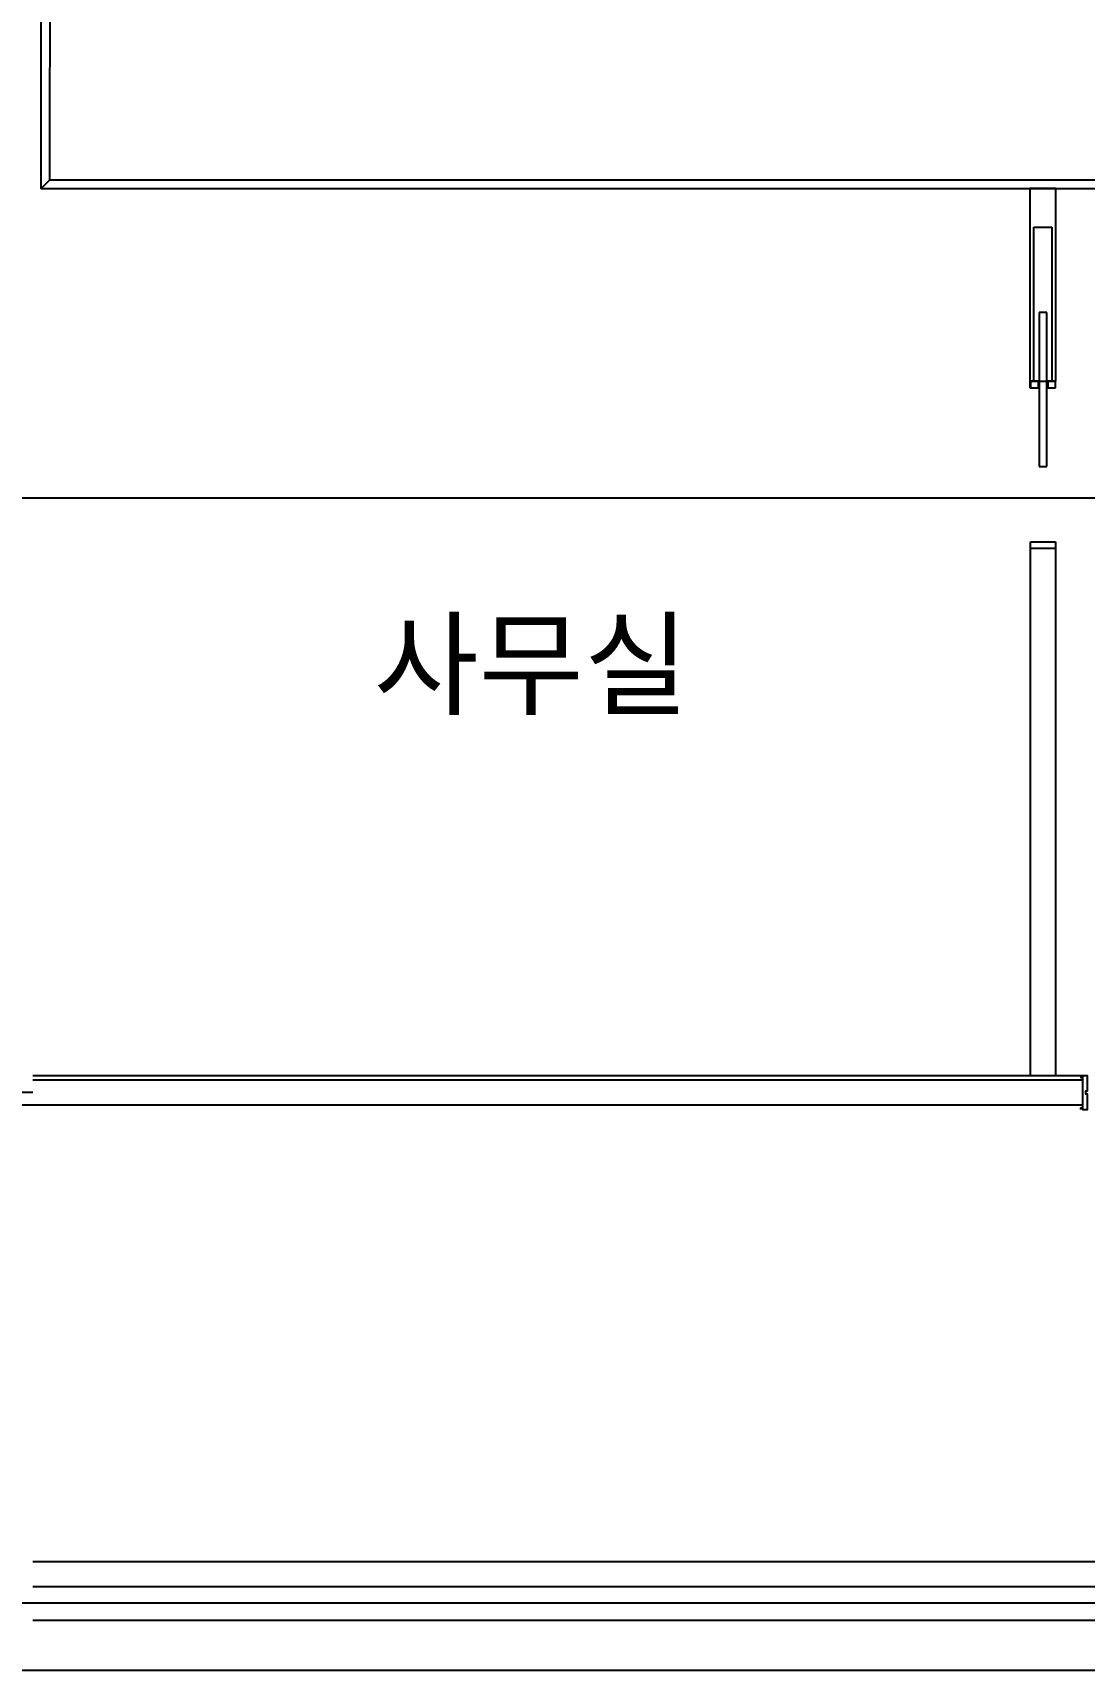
# Model space of a CAD drawing. Header units: metres. Extents: x 630750 to 860239, y 578133 to 726633.
# Drawn here: x 708704 to 714983, y 668810 to 678591 of the extents above; entities that cross this region are included whole.
import ezdxf

# ---------------------------------------------------------------- set-up
doc = ezdxf.new("R2010")
doc.units = ezdxf.units.M
doc.layers.add('A-CEN-1', color=1, linetype='Continuous', plot=False)
for name, color, linetype in [('A-TXT-S', 3, 'Continuous'), ('A-WAL-BLK', 3, 'Continuous'), ('A-WALL-CONC', 2, 'Continuous'), ('KUK-DOOR-FRAME', 4, 'Continuous'), ('KUK-WALL-DRYWALL', 4, 'Continuous'), ('KUK-WALL-FIN 1', 30, 'Continuous'), ('건축선', 8, 'Continuous'), ('우레탄판넬', 3, 'Continuous')]:
    doc.layers.add(name, color=color, linetype=linetype)
doc.styles.add('돋움', font='')
doc.styles.get('돋움').set_extended_font_data('Dotum')

msp = doc.modelspace()

# ---------------------------------------------------------------- linework, layer by layer
at = {"layer": 'A-CEN-1', "linetype": 'Continuous'}
for p, q in [((795684.4, 675810.2, 0), (657202.6, 675810.2, 0)), ((795684.4, 669210.2, 0), (657202.6, 669210.2, 0))]:
    msp.add_line(p, q, dxfattribs=at)
at = {"layer": 'A-WAL-BLK'}
for p, q in [((708704.4, 672260.2), (706504.4, 672260.2)), ((708704.4, 669460.2, 0), (717904.4, 669460.2, 0)), ((708704.4, 669310.2, 0), (717904.4, 669310.2, 0))]:
    msp.add_line(p, q, dxfattribs=at)
at = {"layer": 'A-WALL-CONC'}
for p, q in [((708704.4, 669110.2, 0), (717904.4, 669110.2, 0)), ((693466.8, 668810.2, 0), (717904.4, 668810.2, 0))]:
    msp.add_line(p, q, dxfattribs=at)
at = {"layer": 'KUK-DOOR-FRAME'}
msp.add_lwpolyline([(714972.6, 672360.2), (714972.6, 672160.2), (715002.6, 672160.2), (715002.6, 672250.2), (714992.6, 672250.2), (714992.6, 672270.2), (715002.6, 672270.2), (715002.6, 672360.2), (714972.6, 672360.2)], dxfattribs=at)
at = {"layer": 'KUK-WALL-DRYWALL'}
for p, q in [((714972.6, 672335.2), (708704.4, 672335.2)), ((714972.6, 672185.2), (706474.4, 672185.2))]:
    msp.add_line(p, q, dxfattribs=at)
at = {"layer": 'KUK-WALL-FIN 1'}
msp.add_line((714972.6, 672360.2), (708704.4, 672360.2), dxfattribs=at)
for points in [[(714962.6, 672360.2), (714962.6, 672350.2), (714972.6, 672350.2), (714972.6, 672360.2)], [(714962.6, 672160.2), (714962.6, 672170.2), (714972.6, 672170.2), (714972.6, 672160.2)]]:
    msp.add_lwpolyline(points, dxfattribs=at)
at = {"layer": '건축선'}
for p, q in [((714658.7, 677610.2), (714658.7, 676510.2)), ((714681.7, 676510.2), (714681.7, 677430.2)), ((714681.7, 677430.2), (714788.7, 677430.2)), ((714788.7, 677430.2), (714788.7, 676510.2)), ((714759.6, 676920.2), (714713.9, 676920.2)), ((714713.9, 676920.2), (714713.9, 676000.2)), ((714759.6, 676000.2), (714759.6, 676920.2)), ((714681.7, 676510.2), (714661.7, 676510.2)), ((714661.7, 676510.2), (714661.7, 676470.2)), ((714661.7, 676510.2), (714811.7, 676510.2)), ((714661.7, 676470.2), (714708.9, 676470.2)), ((714708.9, 676510.2), (714681.7, 676510.2)), ((714708.9, 676470.2), (714708.9, 676510.2)), ((714764.6, 676510.2), (714764.6, 676470.2)), ((714811.7, 676510.2), (714764.6, 676510.2)), ((714764.6, 676470.2), (714811.7, 676470.2)), ((714811.7, 676470.2), (714811.7, 676510.2)), ((714713.9, 676000.2), (714759.6, 676000.2)), ((714661.8, 675510.2), (714661.8, 675550.2)), ((714661.8, 675550.2), (714811.8, 675550.2)), ((714811.8, 675550.2), (714811.8, 675510.2)), ((714811.8, 675510.2), (714661.8, 675510.2)), ((714811.8, 675510.2), (714661.8, 675510.2)), ((714811.8, 675510.2), (714811.8, 672360.2))]:
    msp.add_line(p, q, dxfattribs=at)
at = {"layer": '우레탄판넬'}
for p, q in [((720774.4, 677710.2), (708804.4, 677710.2)), ((708754.4, 677660.2), (720774.4, 677660.2)), ((714658.7, 677660.2), (714658.7, 676510.2)), ((714811.7, 677660.2), (714658.7, 677660.2)), ((714811.7, 677660.2), (714811.7, 676510.2)), ((714681.7, 676510.2), (714681.7, 677430.2)), ((714681.7, 677430.2), (714788.7, 677430.2)), ((714788.7, 677430.2), (714788.7, 676510.2)), ((714759.6, 676920.2), (714713.9, 676920.2)), ((714713.9, 676920.2), (714713.9, 676000.2)), ((714759.6, 676000.2), (714759.6, 676920.2)), ((714681.7, 676510.2), (714658.7, 676510.2)), ((714658.7, 676510.2), (714658.7, 676470.2)), ((714658.7, 676510.2), (714811.7, 676510.2)), ((714658.7, 676470.2), (714708.9, 676470.2)), ((714708.9, 676510.2), (714681.7, 676510.2)), ((714708.9, 676470.2), (714708.9, 676510.2)), ((714764.6, 676510.2), (714764.6, 676470.2)), ((714811.7, 676510.2), (714764.6, 676510.2)), ((714764.6, 676470.2), (714811.7, 676470.2)), ((714811.7, 676470.2), (714811.7, 676510.2)), ((714713.9, 676000.2), (714759.6, 676000.2)), ((714661.8, 675510.2), (714661.8, 675550.2)), ((714661.8, 675550.2), (714811.8, 675550.2)), ((714811.8, 675550.2), (714811.8, 675510.2)), ((714661.8, 672360.2), (714661.8, 675510.2)), ((714811.8, 675510.2), (714661.8, 675510.2)), ((714811.8, 675510.2), (714661.8, 675510.2)), ((714811.8, 675510.2), (714811.8, 672360.2))]:
    msp.add_line(p, q, dxfattribs=at)
at = {"layer": '우레탄판넬', "elevation": 0}
msp.add_lwpolyline([(708814.4, 684441.8), (708804.4, 677710.2), (708754.4, 677660.2), (708754.4, 684491.8)], close=True, dxfattribs=at)

# ---------------------------------------------------------------- texts
at = {"layer": 'A-TXT-S', "color": 3, "style": '돋움'}
msp.add_text('사무실', height=500, dxfattribs=at).set_placement((710740.7, 674568.4, 0))

doc.saveas('drawing.dxf')
